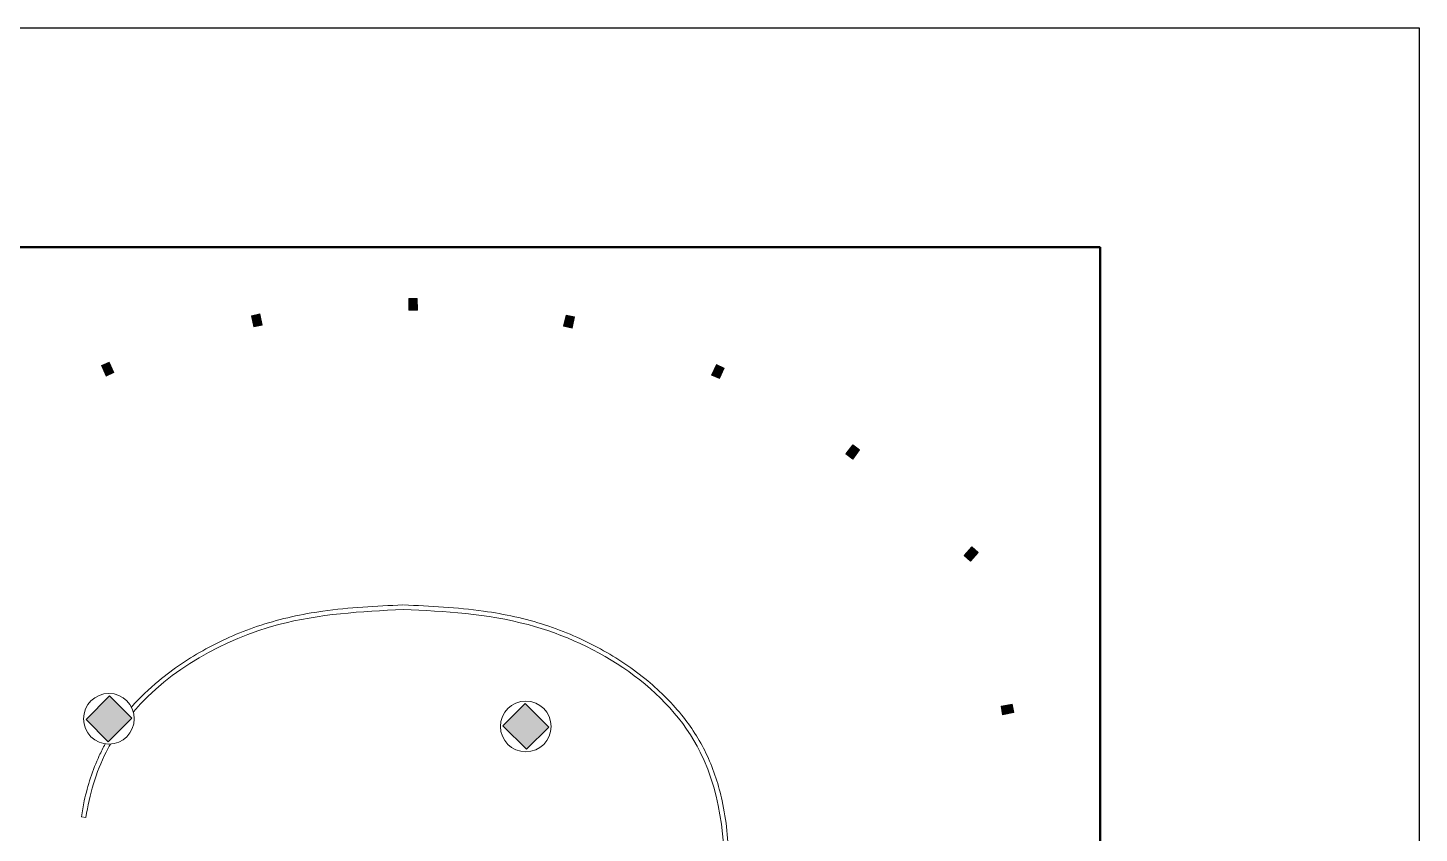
# Model space of a CAD drawing. Header units: millimetres. Extents: x 89237 to 96871, y -22823 to -19192.
# Drawn here: x 90464 to 92893, y -20599 to -19192 of the extents above; entities that cross this region are included whole.
import ezdxf

# ---------------------------------------------------------------- set-up
doc = ezdxf.new("R2010")
doc.units = ezdxf.units.MM
doc.header["$LTSCALE"] = 5
for name, color, linetype, lineweight in [('KALEM0.08', 100, 'Continuous', 13), ('KALEM0.12', 220, 'Continuous', 15), ('KALEM0.15', 240, 'Continuous', 18), ('KALEM0.45', 32, 'Continuous', 50)]:
    doc.layers.add(name, color=color, linetype=linetype, lineweight=lineweight)

msp = doc.modelspace()

# ---------------------------------------------------------------- hatches: boundary and pattern name
at = {"true_color": 0xa0a0a0}
for points in [[(91128.8, -19685.2), (91143.8, -19685.2), (91143.7, -19665.2), (91128.8, -19665.2)], [(90858.4, -19714.6), (90873.1, -19711.5), (90868.7, -19691.9), (90854.2, -19695.1)], [(91399.3, -19713.7), (91414, -19716.9), (91418.1, -19697.3), (91403.6, -19694.1)], [(90600.4, -19800.6), (90614.1, -19794.4), (90605.7, -19776.2), (90592.2, -19782.4)], [(91657.6, -19798.8), (91671.3, -19805), (91679.4, -19786.7), (91665.9, -19780.6)], [(91892.1, -19936.6), (91904.1, -19945.6), (91916, -19929.5), (91904.1, -19920.6)], [(92098.8, -20114), (92110, -20123.9), (92123.2, -20108.9), (92112.1, -20099)], [(90606.3, -20359.3), (90565.3, -20400.3), (90604.2, -20439.2), (90645.2, -20398.2)], [(91373.2, -20413.6), (91332.1, -20372.6), (91293.3, -20411.5), (91334.3, -20452.5)], [(92163, -20377.3), (92165.7, -20392.1), (92185.4, -20388.4), (92182.7, -20373.8)]]:
    msp.add_hatch(color=253, dxfattribs=at).paths.add_polyline_path(points)

# ---------------------------------------------------------------- linework, layer by layer
msp.add_lwpolyline([(89236.8, -19192.3), (92893.2, -19192.3), (92893.2, -22822.9), (89236.8, -22822.9)], close=True)
at = {"layer": 'KALEM0.08'}
msp.add_line((90565, -20571.4), (90557.1, -20570.2), dxfattribs=at)
for points, start_tangent, end_tangent in [([(90644.6, -20378.9), (90692.2, -20333), (90774.5, -20277.2), (90870.8, -20235.6), (90978.7, -20211.2), (91118.7, -20200.2)], (0.663028, 0.748595), (0.998838, 0.048194)), ([(90647.9, -20387), (90901.1, -20234.8), (91119.1, -20208.2)], (0.655709, 0.755014), (0.998721, 0.050565)), ([(91679.4, -20716.8), (91637.9, -20457.3), (91337.1, -20234.8), (91119.1, -20208.2)], (0.043297, 0.999062), (-0.998805, 0.04887)), ([(91687.4, -20720.8), (91688, -20647.2), (91676, -20542.6), (91649.9, -20463.6), (91608.3, -20396.4), (91546, -20332.9), (91463.7, -20277.2), (91367.4, -20235.5), (91259.5, -20211.2), (91119.5, -20200.2)], (0.044522, 0.999008), (-0.998842, 0.048112)), ([(90557.1, -20570.2), (90562.2, -20542.6), (90588.4, -20463.6), (90598.8, -20443.1)], (0.154491, 0.987994), (0.486121, 0.873892)), ([(90565, -20571.4), (90600.3, -20457.3), (90607.8, -20443.5)], (0.154934, 0.987925), (0.495482, 0.868618))]:
    msp.add_spline(points, degree=3, dxfattribs=dict(at, start_tangent=start_tangent, end_tangent=end_tangent))
at = {"layer": 'KALEM0.12'}
for p, q in [((91143.7, -19665.2), (91128.8, -19665.2)), ((91128.8, -19665.2), (91128.8, -19685.2)), ((91143.8, -19685.2), (91143.7, -19665.2)), ((90868.7, -19691.9), (90854.2, -19695.1)), ((90854.2, -19695.1), (90858.4, -19714.6)), ((90873.1, -19711.5), (90868.7, -19691.9)), ((91128.8, -19685.2), (91143.8, -19685.2)), ((91403.6, -19694.1), (91399.3, -19713.7)), ((91418.1, -19697.3), (91403.6, -19694.1)), ((91414, -19716.9), (91418.1, -19697.3)), ((90858.4, -19714.6), (90873.1, -19711.5)), ((91399.3, -19713.7), (91414, -19716.9)), ((90605.7, -19776.2), (90592.2, -19782.4)), ((90614.1, -19794.4), (90605.7, -19776.2)), ((90592.2, -19782.4), (90600.4, -19800.6)), ((90600.4, -19800.6), (90614.1, -19794.4)), ((91665.9, -19780.6), (91657.6, -19798.8)), ((91657.6, -19798.8), (91671.3, -19805)), ((91679.4, -19786.7), (91665.9, -19780.6)), ((91671.3, -19805), (91679.4, -19786.7)), ((91904.1, -19920.6), (91892.1, -19936.6)), ((91916, -19929.5), (91904.1, -19920.6)), ((91892.1, -19936.6), (91904.1, -19945.6)), ((91904.1, -19945.6), (91916, -19929.5)), ((92112.1, -20099), (92098.8, -20114)), ((92098.8, -20114), (92110, -20123.9)), ((92110, -20123.9), (92123.2, -20108.9)), ((92123.2, -20108.9), (92112.1, -20099)), ((92182.7, -20373.8), (92163, -20377.3)), ((92163, -20377.3), (92165.7, -20392.1)), ((92185.4, -20388.4), (92182.7, -20373.8)), ((92165.7, -20392.1), (92185.4, -20388.4))]:
    msp.add_line(p, q, dxfattribs=at)
at = {"layer": 'KALEM0.15'}
for p, q in [((90565.3, -20400.3), (90606.3, -20359.3)), ((90606.3, -20359.3), (90645.2, -20398.2)), ((91293.3, -20411.5), (91332.1, -20372.6)), ((91332.1, -20372.6), (91373.2, -20413.6)), ((90604.2, -20439.2), (90565.3, -20400.3)), ((90645.2, -20398.2), (90604.2, -20439.2)), ((91334.3, -20452.5), (91293.3, -20411.5)), ((91373.2, -20413.6), (91334.3, -20452.5))]:
    msp.add_line(p, q, dxfattribs=at)
for centre in [(90605.2, -20399.2), (91333.2, -20412.6)]:
    msp.add_circle(centre, 44.3, dxfattribs=at)
at = {"layer": 'KALEM0.45'}
for q in [(89256.2, -19575.6), (92336.4, -22247.7)]:
    msp.add_line((92336.4, -19575.6), q, dxfattribs=at)

doc.saveas('drawing.dxf')
